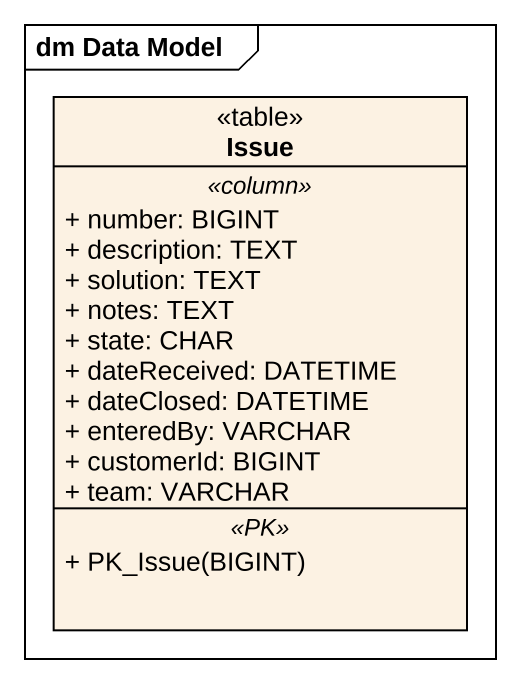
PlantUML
@startuml
mainframe dm Data Model
hide circle
hide empty members
skinparam classAttributeIconSize 0
class Issue <<table>> {
  .. <<column>> ..
  + number: BIGINT
  + description: TEXT
  + solution: TEXT
  + notes: TEXT
  + state: CHAR
  + dateReceived: DATETIME
  + dateClosed: DATETIME
  + enteredBy: VARCHAR
  + customerId: BIGINT
  + team: VARCHAR
  .. <<PK>> ..
  + PK_Issue(BIGINT)
}
@enduml
